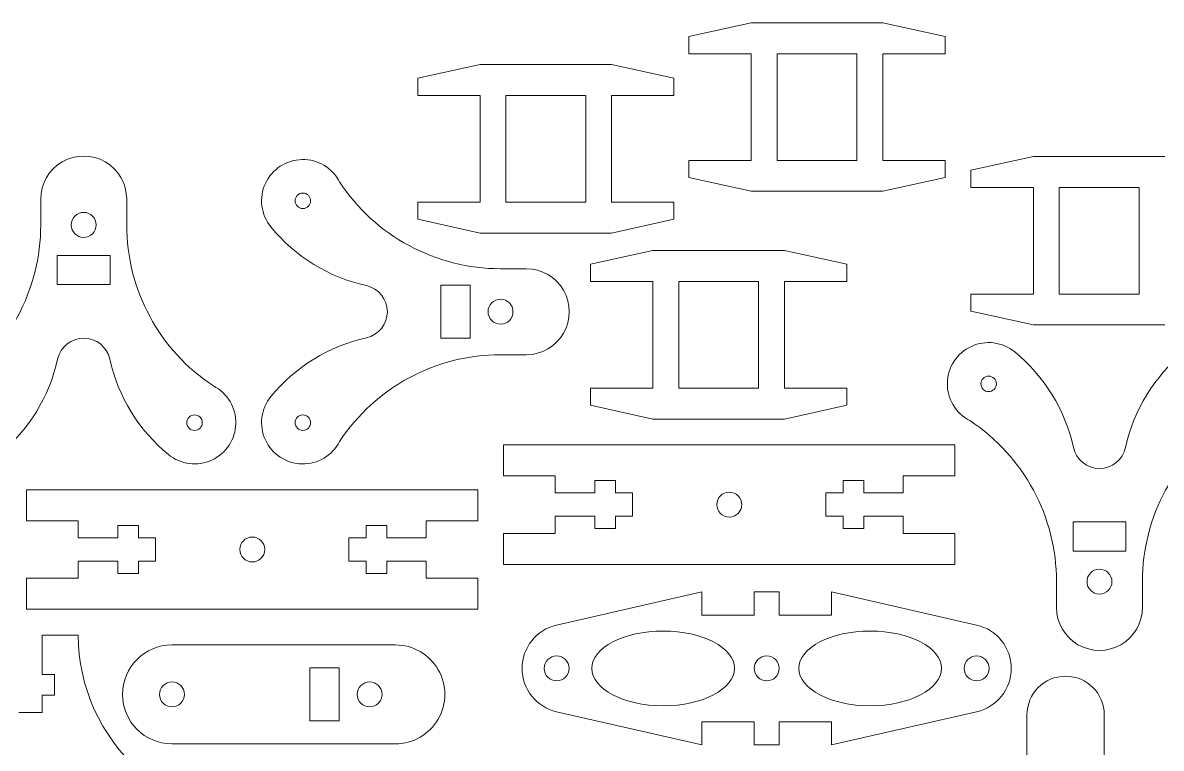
# Model space of a CAD drawing. Header units: millimetres. Extents: x 15 to 485, y 15 to 380.
# Drawn here: x 166 to 298.5, y 295.5 to 379.9 of the extents above; entities that cross this region are included whole.
import ezdxf

# ---------------------------------------------------------------- set-up
doc = ezdxf.new("R2010")
doc.units = ezdxf.units.MM
doc.header["$MEASUREMENT"] = 0
doc.layers.add('Sheet 1-1-1706191711-01', color=6, linetype='Continuous', true_color=0xff00ff)

msp = doc.modelspace()

# ---------------------------------------------------------------- linework, layer by layer
at = {"layer": 'Sheet 1-1-1706191711-01', "color": 18, "lineweight": 15, "true_color": 0x000000}
for points in [[(250.76, 379.85), (250.76, 379.85), (243.5, 378.25), (243.5, 378.25)], [(266.06, 379.85), (266.06, 379.85), (250.76, 379.85), (250.76, 379.85)], [(273.32, 378.25), (273.32, 378.25), (266.06, 379.85), (266.06, 379.85)], [(243.5, 378.25), (243.5, 378.25), (243.5, 376.25), (243.5, 376.25)], [(273.32, 376.25), (273.32, 376.25), (273.32, 378.25), (273.32, 378.25)], [(243.5, 376.25), (243.5, 376.25), (250.76, 376.25), (250.76, 376.25)], [(250.76, 376.25), (250.76, 376.25), (250.76, 363.85), (250.76, 363.85)], [(263.06, 376.25), (263.06, 376.25), (253.76, 376.25), (253.76, 376.25)], [(253.76, 376.25), (253.76, 376.25), (253.76, 363.85), (253.76, 363.85)], [(263.06, 363.85), (263.06, 363.85), (263.06, 376.25), (263.06, 376.25)], [(266.06, 363.85), (266.06, 363.85), (266.06, 376.25), (266.06, 376.25)], [(266.06, 376.25), (266.06, 376.25), (273.32, 376.25), (273.32, 376.25)], [(219.21, 375), (219.21, 375), (211.95, 373.4), (211.95, 373.4)], [(234.51, 375), (234.51, 375), (219.21, 375), (219.21, 375)], [(241.77, 373.4), (241.77, 373.4), (234.51, 375), (234.51, 375)], [(211.95, 373.4), (211.95, 373.4), (211.95, 371.4), (211.95, 371.4)], [(241.77, 371.4), (241.77, 371.4), (241.77, 373.4), (241.77, 373.4)], [(211.95, 371.4), (211.95, 371.4), (219.21, 371.4), (219.21, 371.4)], [(219.21, 371.4), (219.21, 371.4), (219.21, 359), (219.21, 359)], [(231.51, 371.4), (231.51, 371.4), (222.21, 371.4), (222.21, 371.4)], [(222.21, 371.4), (222.21, 371.4), (222.21, 359), (222.21, 359)], [(231.51, 359), (231.51, 359), (231.51, 371.4), (231.51, 371.4)], [(234.51, 359), (234.51, 359), (234.51, 371.4), (234.51, 371.4)], [(234.51, 371.4), (234.51, 371.4), (241.77, 371.4), (241.77, 371.4)], [(283.59, 364.31), (283.59, 364.31), (276.33, 362.71), (276.33, 362.71)], [(298.89, 364.31), (298.89, 364.31), (283.59, 364.31), (283.59, 364.31)], [(250.76, 363.85), (250.76, 363.85), (243.5, 363.85), (243.5, 363.85)], [(243.5, 363.85), (243.5, 363.85), (243.5, 361.85), (243.5, 361.85)], [(253.76, 363.85), (253.76, 363.85), (263.06, 363.85), (263.06, 363.85)], [(273.32, 363.85), (273.32, 363.85), (266.06, 363.85), (266.06, 363.85)], [(273.32, 361.85), (273.32, 361.85), (273.32, 363.85), (273.32, 363.85)], [(243.5, 361.85), (243.5, 361.85), (250.76, 360.25), (250.76, 360.25)], [(266.06, 360.25), (266.06, 360.25), (273.32, 361.85), (273.32, 361.85)], [(276.33, 362.71), (276.33, 362.71), (276.33, 360.71), (276.33, 360.71)], [(221.59, 351.25), (214.05, 351.25), (207.01, 355.04), (202.86, 361.34)], [(276.33, 360.71), (276.33, 360.71), (283.59, 360.71), (283.59, 360.71)], [(283.59, 360.71), (283.59, 360.71), (283.59, 348.31), (283.59, 348.31)], [(295.89, 360.71), (295.89, 360.71), (286.59, 360.71), (286.59, 360.71)], [(286.59, 360.71), (286.59, 360.71), (286.59, 348.31), (286.59, 348.31)], [(295.89, 348.31), (295.89, 348.31), (295.89, 360.71), (295.89, 360.71)], [(168.09, 359.35), (168.09, 359.35), (168.09, 356.35), (168.09, 356.35)], [(178.09, 356.35), (178.09, 356.35), (178.09, 359.35), (178.09, 359.35)], [(219.21, 359), (219.21, 359), (211.95, 359), (211.95, 359)], [(211.95, 359), (211.95, 359), (211.95, 357), (211.95, 357)], [(222.21, 359), (222.21, 359), (231.51, 359), (231.51, 359)], [(241.77, 359), (241.77, 359), (234.51, 359), (234.51, 359)], [(241.77, 357), (241.77, 357), (241.77, 359), (241.77, 359)], [(250.76, 360.25), (250.76, 360.25), (266.06, 360.25), (266.06, 360.25)], [(168.09, 356.35), (168.09, 348.81), (164.3, 341.77), (158, 337.62)], [(188.18, 337.62), (181.88, 341.77), (178.09, 348.81), (178.09, 356.35)], [(211.95, 357), (211.95, 357), (219.21, 355.4), (219.21, 355.4)], [(234.51, 355.4), (234.51, 355.4), (241.77, 357), (241.77, 357)], [(194.88, 356.11), (197.71, 352.65), (201.62, 350.24), (205.99, 349.28)], [(219.21, 355.4), (219.21, 355.4), (234.51, 355.4), (234.51, 355.4)], [(170.01, 352.8), (170.01, 352.8), (170.01, 349.4), (170.01, 349.4)], [(176.17, 352.8), (176.17, 352.8), (170.01, 352.8), (170.01, 352.8)], [(176.17, 349.4), (176.17, 349.4), (176.17, 352.8), (176.17, 352.8)], [(239.32, 353.37), (239.32, 353.37), (232.06, 351.77), (232.06, 351.77)], [(254.62, 353.37), (254.62, 353.37), (239.32, 353.37), (239.32, 353.37)], [(261.88, 351.77), (261.88, 351.77), (254.62, 353.37), (254.62, 353.37)], [(224.59, 351.25), (224.59, 351.25), (221.59, 351.25), (221.59, 351.25)], [(232.06, 351.77), (232.06, 351.77), (232.06, 349.77), (232.06, 349.77)], [(261.88, 349.77), (261.88, 349.77), (261.88, 351.77), (261.88, 351.77)], [(232.06, 349.77), (232.06, 349.77), (239.32, 349.77), (239.32, 349.77)], [(239.32, 349.77), (239.32, 349.77), (239.32, 337.37), (239.32, 337.37)], [(251.62, 349.77), (251.62, 349.77), (242.32, 349.77), (242.32, 349.77)], [(242.32, 349.77), (242.32, 349.77), (242.32, 337.37), (242.32, 337.37)], [(251.62, 337.37), (251.62, 337.37), (251.62, 349.77), (251.62, 349.77)], [(254.62, 337.37), (254.62, 337.37), (254.62, 349.77), (254.62, 349.77)], [(254.62, 349.77), (254.62, 349.77), (261.88, 349.77), (261.88, 349.77)], [(170.01, 349.4), (170.01, 349.4), (176.17, 349.4), (176.17, 349.4)], [(218.04, 349.33), (218.04, 349.33), (214.64, 349.33), (214.64, 349.33)], [(214.64, 349.33), (214.64, 349.33), (214.64, 343.17), (214.64, 343.17)], [(218.04, 343.17), (218.04, 343.17), (218.04, 349.33), (218.04, 349.33)], [(283.59, 348.31), (283.59, 348.31), (276.33, 348.31), (276.33, 348.31)], [(276.33, 348.31), (276.33, 348.31), (276.33, 346.31), (276.33, 346.31)], [(286.59, 348.31), (286.59, 348.31), (295.89, 348.31), (295.89, 348.31)], [(276.33, 346.31), (276.33, 346.31), (283.59, 344.71), (283.59, 344.71)], [(283.59, 344.71), (283.59, 344.71), (298.89, 344.71), (298.89, 344.71)], [(205.99, 343.22), (201.62, 342.26), (197.71, 339.85), (194.88, 336.39)], [(214.64, 343.17), (214.64, 343.17), (218.04, 343.17), (218.04, 343.17)], [(163.23, 329.64), (166.69, 332.47), (169.1, 336.38), (170.06, 340.75)], [(176.12, 340.75), (177.08, 336.38), (179.49, 332.47), (182.95, 329.64)], [(202.86, 331.16), (207.01, 337.46), (214.05, 341.25), (221.59, 341.25)], [(221.59, 341.25), (221.59, 341.25), (224.59, 341.25), (224.59, 341.25)], [(288.25, 330.46), (287.29, 334.83), (284.88, 338.74), (281.42, 341.57)], [(301.14, 341.57), (297.68, 338.74), (295.27, 334.83), (294.31, 330.46)], [(239.32, 337.37), (239.32, 337.37), (232.06, 337.37), (232.06, 337.37)], [(232.06, 337.37), (232.06, 337.37), (232.06, 335.37), (232.06, 335.37)], [(242.32, 337.37), (242.32, 337.37), (251.62, 337.37), (251.62, 337.37)], [(261.88, 337.37), (261.88, 337.37), (254.62, 337.37), (254.62, 337.37)], [(261.88, 335.37), (261.88, 335.37), (261.88, 337.37), (261.88, 337.37)], [(232.06, 335.37), (232.06, 335.37), (239.32, 333.77), (239.32, 333.77)], [(254.62, 333.77), (254.62, 333.77), (261.88, 335.37), (261.88, 335.37)], [(239.32, 333.77), (239.32, 333.77), (254.62, 333.77), (254.62, 333.77)], [(276.19, 333.59), (282.49, 329.44), (286.28, 322.4), (286.28, 314.86)], [(296.28, 314.86), (296.28, 322.4), (300.07, 329.44), (306.37, 333.59)], [(274.45, 330.77), (274.45, 330.77), (221.95, 330.77), (221.95, 330.77)], [(221.95, 330.77), (221.95, 330.77), (221.95, 327.17), (221.95, 327.17)], [(274.45, 327.17), (274.45, 327.17), (274.45, 330.77), (274.45, 330.77)], [(221.95, 327.17), (221.95, 327.17), (227.95, 327.17), (227.95, 327.17)], [(227.95, 327.17), (227.95, 327.17), (227.95, 325.17), (227.95, 325.17)], [(232.55, 325.17), (232.55, 325.17), (232.55, 326.61), (232.55, 326.61)], [(232.55, 326.61), (232.55, 326.61), (234.95, 326.61), (234.95, 326.61)], [(234.95, 326.61), (234.95, 326.61), (234.95, 325.17), (234.95, 325.17)], [(261.45, 325.17), (261.45, 325.17), (261.45, 326.61), (261.45, 326.61)], [(261.45, 326.61), (261.45, 326.61), (263.85, 326.61), (263.85, 326.61)], [(263.85, 326.61), (263.85, 326.61), (263.85, 325.17), (263.85, 325.17)], [(268.45, 325.17), (268.45, 325.17), (268.45, 327.17), (268.45, 327.17)], [(268.45, 327.17), (268.45, 327.17), (274.45, 327.17), (274.45, 327.17)], [(218.95, 325.55), (218.95, 325.55), (166.45, 325.55), (166.45, 325.55)], [(166.45, 325.55), (166.45, 325.55), (166.45, 321.95), (166.45, 321.95)], [(218.95, 321.95), (218.95, 321.95), (218.95, 325.55), (218.95, 325.55)], [(227.95, 325.17), (227.95, 325.17), (232.55, 325.17), (232.55, 325.17)], [(234.95, 325.17), (234.95, 325.17), (236.95, 325.17), (236.95, 325.17)], [(236.95, 325.17), (236.95, 325.17), (236.95, 322.47), (236.95, 322.47)], [(259.45, 322.47), (259.45, 322.47), (259.45, 325.17), (259.45, 325.17)], [(259.45, 325.17), (259.45, 325.17), (261.45, 325.17), (261.45, 325.17)], [(263.85, 325.17), (263.85, 325.17), (268.45, 325.17), (268.45, 325.17)], [(166.45, 321.95), (166.45, 321.95), (172.45, 321.95), (172.45, 321.95)], [(172.45, 321.95), (172.45, 321.95), (172.45, 319.95), (172.45, 319.95)], [(212.95, 319.95), (212.95, 319.95), (212.95, 321.95), (212.95, 321.95)], [(212.95, 321.95), (212.95, 321.95), (218.95, 321.95), (218.95, 321.95)], [(232.55, 322.47), (232.55, 322.47), (227.95, 322.47), (227.95, 322.47)], [(227.95, 322.47), (227.95, 322.47), (227.95, 320.47), (227.95, 320.47)], [(232.55, 321.03), (232.55, 321.03), (232.55, 322.47), (232.55, 322.47)], [(236.95, 322.47), (236.95, 322.47), (234.95, 322.47), (234.95, 322.47)], [(234.95, 322.47), (234.95, 322.47), (234.95, 321.03), (234.95, 321.03)], [(261.45, 322.47), (261.45, 322.47), (259.45, 322.47), (259.45, 322.47)], [(261.45, 321.03), (261.45, 321.03), (261.45, 322.47), (261.45, 322.47)], [(268.45, 322.47), (268.45, 322.47), (263.85, 322.47), (263.85, 322.47)], [(263.85, 322.47), (263.85, 322.47), (263.85, 321.03), (263.85, 321.03)], [(268.45, 320.47), (268.45, 320.47), (268.45, 322.47), (268.45, 322.47)], [(177.05, 319.95), (177.05, 319.95), (177.05, 321.39), (177.05, 321.39)], [(177.05, 321.39), (177.05, 321.39), (179.45, 321.39), (179.45, 321.39)], [(179.45, 321.39), (179.45, 321.39), (179.45, 319.95), (179.45, 319.95)], [(205.95, 319.95), (205.95, 319.95), (205.95, 321.39), (205.95, 321.39)], [(205.95, 321.39), (205.95, 321.39), (208.35, 321.39), (208.35, 321.39)], [(208.35, 321.39), (208.35, 321.39), (208.35, 319.95), (208.35, 319.95)], [(234.95, 321.03), (234.95, 321.03), (232.55, 321.03), (232.55, 321.03)], [(263.85, 321.03), (263.85, 321.03), (261.45, 321.03), (261.45, 321.03)], [(294.36, 321.81), (294.36, 321.81), (288.2, 321.81), (288.2, 321.81)], [(288.2, 321.81), (288.2, 321.81), (288.2, 318.41), (288.2, 318.41)], [(294.36, 318.41), (294.36, 318.41), (294.36, 321.81), (294.36, 321.81)], [(172.45, 319.95), (172.45, 319.95), (177.05, 319.95), (177.05, 319.95)], [(179.45, 319.95), (179.45, 319.95), (181.45, 319.95), (181.45, 319.95)], [(181.45, 319.95), (181.45, 319.95), (181.45, 317.25), (181.45, 317.25)], [(203.95, 317.25), (203.95, 317.25), (203.95, 319.95), (203.95, 319.95)], [(203.95, 319.95), (203.95, 319.95), (205.95, 319.95), (205.95, 319.95)], [(208.35, 319.95), (208.35, 319.95), (212.95, 319.95), (212.95, 319.95)], [(227.95, 320.47), (227.95, 320.47), (221.95, 320.47), (221.95, 320.47)], [(221.95, 320.47), (221.95, 320.47), (221.95, 316.87), (221.95, 316.87)], [(274.45, 320.47), (274.45, 320.47), (268.45, 320.47), (268.45, 320.47)], [(274.45, 316.87), (274.45, 316.87), (274.45, 320.47), (274.45, 320.47)], [(288.2, 318.41), (288.2, 318.41), (294.36, 318.41), (294.36, 318.41)], [(177.05, 317.25), (177.05, 317.25), (172.45, 317.25), (172.45, 317.25)], [(172.45, 317.25), (172.45, 317.25), (172.45, 315.25), (172.45, 315.25)], [(177.05, 315.81), (177.05, 315.81), (177.05, 317.25), (177.05, 317.25)], [(181.45, 317.25), (181.45, 317.25), (179.45, 317.25), (179.45, 317.25)], [(179.45, 317.25), (179.45, 317.25), (179.45, 315.81), (179.45, 315.81)], [(205.95, 317.25), (205.95, 317.25), (203.95, 317.25), (203.95, 317.25)], [(205.95, 315.81), (205.95, 315.81), (205.95, 317.25), (205.95, 317.25)], [(212.95, 317.25), (212.95, 317.25), (208.35, 317.25), (208.35, 317.25)], [(208.35, 317.25), (208.35, 317.25), (208.35, 315.81), (208.35, 315.81)], [(212.95, 315.25), (212.95, 315.25), (212.95, 317.25), (212.95, 317.25)], [(221.95, 316.87), (221.95, 316.87), (274.45, 316.87), (274.45, 316.87)], [(179.45, 315.81), (179.45, 315.81), (177.05, 315.81), (177.05, 315.81)], [(208.35, 315.81), (208.35, 315.81), (205.95, 315.81), (205.95, 315.81)], [(172.45, 315.25), (172.45, 315.25), (166.45, 315.25), (166.45, 315.25)], [(166.45, 315.25), (166.45, 315.25), (166.45, 311.65), (166.45, 311.65)], [(218.95, 315.25), (218.95, 315.25), (212.95, 315.25), (212.95, 315.25)], [(218.95, 311.65), (218.95, 311.65), (218.95, 315.25), (218.95, 315.25)], [(286.28, 314.86), (286.28, 314.86), (286.28, 311.86), (286.28, 311.86)], [(296.28, 311.86), (296.28, 311.86), (296.28, 314.86), (296.28, 314.86)], [(245.01, 313.67), (245.01, 313.67), (228.12, 309.81), (228.12, 309.81)], [(245.01, 310.97), (245.01, 310.97), (245.01, 313.67), (245.01, 313.67)], [(254.01, 313.67), (254.01, 313.67), (251.11, 313.67), (251.11, 313.67)], [(251.11, 313.67), (251.11, 313.67), (251.11, 310.97), (251.11, 310.97)], [(254.01, 310.97), (254.01, 310.97), (254.01, 313.67), (254.01, 313.67)], [(276.99, 309.81), (276.99, 309.81), (260.11, 313.67), (260.11, 313.67)], [(260.11, 313.67), (260.11, 313.67), (260.11, 310.97), (260.11, 310.97)], [(166.45, 311.65), (166.45, 311.65), (218.95, 311.65), (218.95, 311.65)], [(251.11, 310.97), (251.11, 310.97), (245.01, 310.97), (245.01, 310.97)], [(260.11, 310.97), (260.11, 310.97), (254.01, 310.97), (254.01, 310.97)], [(172.46, 308.65), (172.46, 308.65), (168.25, 308.65), (168.25, 308.65)], [(168.25, 308.65), (168.25, 308.65), (168.25, 304.05), (168.25, 304.05)], [(179.57, 292.9), (175.05, 296.89), (172.46, 302.62), (172.46, 308.65)], [(209.36, 307.5), (209.36, 307.5), (183.36, 307.5), (183.36, 307.5)], [(202.81, 304.83), (202.81, 304.83), (199.41, 304.83), (199.41, 304.83)], [(199.41, 304.83), (199.41, 304.83), (199.41, 298.67), (199.41, 298.67)], [(202.81, 298.67), (202.81, 298.67), (202.81, 304.83), (202.81, 304.83)], [(168.25, 304.05), (168.25, 304.05), (169.69, 304.05), (169.69, 304.05)], [(169.69, 304.05), (169.69, 304.05), (169.69, 301.65), (169.69, 301.65)], [(169.69, 301.65), (169.69, 301.65), (168.25, 301.65), (168.25, 301.65)], [(168.25, 301.65), (168.25, 301.65), (168.25, 299.65), (168.25, 299.65)], [(168.25, 299.65), (168.25, 299.65), (165.55, 299.65), (165.55, 299.65)], [(228.12, 299.73), (228.12, 299.73), (245.01, 295.87), (245.01, 295.87)], [(260.11, 295.87), (260.11, 295.87), (276.99, 299.73), (276.99, 299.73)], [(199.41, 298.67), (199.41, 298.67), (202.81, 298.67), (202.81, 298.67)], [(245.01, 295.87), (245.01, 295.87), (245.01, 298.57), (245.01, 298.57)], [(245.01, 298.57), (245.01, 298.57), (251.11, 298.57), (251.11, 298.57)], [(251.11, 298.57), (251.11, 298.57), (251.11, 295.87), (251.11, 295.87)], [(254.01, 295.87), (254.01, 295.87), (254.01, 298.57), (254.01, 298.57)], [(254.01, 298.57), (254.01, 298.57), (260.11, 298.57), (260.11, 298.57)], [(260.11, 298.57), (260.11, 298.57), (260.11, 295.87), (260.11, 295.87)], [(282.84, 299.36), (282.84, 299.36), (282.84, 287.47), (282.84, 287.47)], [(291.84, 287.47), (291.84, 287.47), (291.84, 299.36), (291.84, 299.36)], [(183.36, 296), (183.36, 296), (209.36, 296), (209.36, 296)], [(251.11, 295.87), (251.11, 295.87), (254.01, 295.87), (254.01, 295.87)]]:
    msp.add_open_spline(points, degree=3, dxfattribs=at)
for points, knots in [([(178.09, 359.35), (178.09, 361.14), (177.14, 362.79), (175.59, 363.68), (174.04, 364.57), (172.14, 364.57), (170.59, 363.68), (169.04, 362.79), (168.09, 361.14), (168.09, 359.35)], [17, 17, 17, 17, 17.25, 17.25, 17.25, 17.5, 17.5, 17.5, 18, 18, 18, 18]), ([(202.86, 361.34), (202.02, 362.98), (200.32, 363.99), (198.49, 363.95), (196.65, 363.91), (195, 362.83), (194.23, 361.16), (193.46, 359.49), (193.71, 357.53), (194.88, 356.11)], [10, 10, 10, 10, 10.25, 10.25, 10.25, 10.5, 10.5, 10.5, 11, 11, 11, 11]), ([(197.69, 359.15), (197.69, 358.65), (198.09, 358.25), (198.59, 358.25), (199.09, 358.25), (199.49, 358.65), (199.49, 359.15), (199.49, 359.65), (199.09, 360.05), (198.59, 360.05), (198.09, 360.05), (197.69, 359.65), (197.69, 359.15)], [0, 0, 0, 0, 0.2, 0.2, 0.2, 0.4, 0.4, 0.4, 0.6, 0.6, 0.6, 1, 1, 1, 1]), ([(173.09, 354.9), (173.89, 354.9), (174.54, 355.55), (174.54, 356.35), (174.54, 357.15), (173.89, 357.8), (173.09, 357.8), (172.29, 357.8), (171.64, 357.15), (171.64, 356.35), (171.64, 355.55), (172.29, 354.9), (173.09, 354.9)], [0, 0, 0, 0, 0.2, 0.2, 0.2, 0.4, 0.4, 0.4, 0.6, 0.6, 0.6, 1, 1, 1, 1]), ([(224.59, 341.25), (226.38, 341.25), (228.03, 342.2), (228.92, 343.75), (229.81, 345.3), (229.81, 347.2), (228.92, 348.75), (228.03, 350.3), (226.38, 351.25), (224.59, 351.25)], [17, 17, 17, 17, 17.25, 17.25, 17.25, 17.5, 17.5, 17.5, 18, 18, 18, 18]), ([(205.99, 349.28), (207.41, 348.96), (208.42, 347.7), (208.42, 346.25), (208.42, 344.8), (207.41, 343.54), (205.99, 343.22)], [12, 12, 12, 12, 12.666667, 12.666667, 12.666667, 13, 13, 13, 13]), ([(220.14, 346.25), (220.14, 345.45), (220.79, 344.8), (221.59, 344.8), (222.39, 344.8), (223.04, 345.45), (223.04, 346.25), (223.04, 347.05), (222.39, 347.7), (221.59, 347.7), (220.79, 347.7), (220.14, 347.05), (220.14, 346.25)], [0, 0, 0, 0, 0.2, 0.2, 0.2, 0.4, 0.4, 0.4, 0.6, 0.6, 0.6, 1, 1, 1, 1]), ([(170.06, 340.75), (170.38, 342.17), (171.64, 343.18), (173.09, 343.18), (174.54, 343.18), (175.8, 342.17), (176.12, 340.75)], [12, 12, 12, 12, 12.666667, 12.666667, 12.666667, 13, 13, 13, 13]), ([(281.42, 341.57), (280, 342.74), (278.04, 342.99), (276.37, 342.22), (274.7, 341.45), (273.62, 339.8), (273.58, 337.96), (273.54, 336.13), (274.55, 334.43), (276.19, 333.59)], [14, 14, 14, 14, 14.25, 14.25, 14.25, 14.5, 14.5, 14.5, 15, 15, 15, 15]), ([(278.38, 338.76), (277.88, 338.76), (277.48, 338.36), (277.48, 337.86), (277.48, 337.36), (277.88, 336.96), (278.38, 336.96), (278.88, 336.96), (279.28, 337.36), (279.28, 337.86), (279.28, 338.36), (278.88, 338.76), (278.38, 338.76)], [0, 0, 0, 0, 0.2, 0.2, 0.2, 0.4, 0.4, 0.4, 0.6, 0.6, 0.6, 1, 1, 1, 1]), ([(182.95, 329.64), (184.37, 328.47), (186.33, 328.22), (188, 328.99), (189.67, 329.76), (190.75, 331.41), (190.79, 333.25), (190.83, 335.08), (189.82, 336.78), (188.18, 337.62)], [14, 14, 14, 14, 14.25, 14.25, 14.25, 14.5, 14.5, 14.5, 15, 15, 15, 15]), ([(194.88, 336.39), (193.71, 334.97), (193.46, 333.01), (194.23, 331.34), (195, 329.67), (196.65, 328.59), (198.49, 328.55), (200.32, 328.51), (202.02, 329.52), (202.86, 331.16)], [14, 14, 14, 14, 14.25, 14.25, 14.25, 14.5, 14.5, 14.5, 15, 15, 15, 15]), ([(185.99, 332.45), (186.49, 332.45), (186.89, 332.85), (186.89, 333.35), (186.89, 333.85), (186.49, 334.25), (185.99, 334.25), (185.49, 334.25), (185.09, 333.85), (185.09, 333.35), (185.09, 332.85), (185.49, 332.45), (185.99, 332.45)], [0, 0, 0, 0, 0.2, 0.2, 0.2, 0.4, 0.4, 0.4, 0.6, 0.6, 0.6, 1, 1, 1, 1]), ([(197.69, 333.35), (197.69, 332.85), (198.09, 332.45), (198.59, 332.45), (199.09, 332.45), (199.49, 332.85), (199.49, 333.35), (199.49, 333.85), (199.09, 334.25), (198.59, 334.25), (198.09, 334.25), (197.69, 333.85), (197.69, 333.35)], [0, 0, 0, 0, 0.2, 0.2, 0.2, 0.4, 0.4, 0.4, 0.6, 0.6, 0.6, 1, 1, 1, 1]), ([(294.31, 330.46), (293.99, 329.04), (292.73, 328.03), (291.28, 328.03), (289.83, 328.03), (288.57, 329.04), (288.25, 330.46)], [12, 12, 12, 12, 12.666667, 12.666667, 12.666667, 13, 13, 13, 13]), ([(246.75, 323.82), (246.75, 323.02), (247.4, 322.37), (248.2, 322.37), (249, 322.37), (249.65, 323.02), (249.65, 323.82), (249.65, 324.62), (249, 325.27), (248.2, 325.27), (247.4, 325.27), (246.75, 324.62), (246.75, 323.82)], [0, 0, 0, 0, 0.2, 0.2, 0.2, 0.4, 0.4, 0.4, 0.6, 0.6, 0.6, 1, 1, 1, 1]), ([(191.25, 318.6), (191.25, 317.8), (191.9, 317.15), (192.7, 317.15), (193.5, 317.15), (194.15, 317.8), (194.15, 318.6), (194.15, 319.4), (193.5, 320.05), (192.7, 320.05), (191.9, 320.05), (191.25, 319.4), (191.25, 318.6)], [0, 0, 0, 0, 0.2, 0.2, 0.2, 0.4, 0.4, 0.4, 0.6, 0.6, 0.6, 1, 1, 1, 1]), ([(291.28, 316.31), (290.48, 316.31), (289.83, 315.66), (289.83, 314.86), (289.83, 314.06), (290.48, 313.41), (291.28, 313.41), (292.08, 313.41), (292.73, 314.06), (292.73, 314.86), (292.73, 315.66), (292.08, 316.31), (291.28, 316.31)], [0, 0, 0, 0, 0.2, 0.2, 0.2, 0.4, 0.4, 0.4, 0.6, 0.6, 0.6, 1, 1, 1, 1]), ([(286.28, 311.86), (286.28, 310.07), (287.23, 308.42), (288.78, 307.53), (290.33, 306.64), (292.23, 306.64), (293.78, 307.53), (295.33, 308.42), (296.28, 310.07), (296.28, 311.86)], [17, 17, 17, 17, 17.25, 17.25, 17.25, 17.5, 17.5, 17.5, 18, 18, 18, 18]), ([(228.12, 309.81), (225.77, 309.28), (224.1, 307.18), (224.1, 304.77), (224.1, 302.36), (225.77, 300.26), (228.12, 299.73)], [27, 27, 27, 27, 27.333333, 27.333333, 27.333333, 28, 28, 28, 28]), ([(232.21, 304.77), (232.21, 302.37), (235.93, 300.42), (240.51, 300.42), (245.1, 300.42), (248.81, 302.37), (248.81, 304.77), (248.81, 307.17), (245.1, 309.12), (240.51, 309.12), (235.93, 309.12), (232.21, 307.17), (232.21, 304.77)], [0, 0, 0, 0, 0.2, 0.2, 0.2, 0.4, 0.4, 0.4, 0.6, 0.6, 0.6, 1, 1, 1, 1]), ([(272.9, 304.77), (272.9, 307.17), (269.19, 309.12), (264.6, 309.12), (260.02, 309.12), (256.3, 307.17), (256.3, 304.77), (256.3, 302.37), (260.02, 300.42), (264.6, 300.42), (269.19, 300.42), (272.9, 302.37), (272.9, 304.77)], [0, 0, 0, 0, 0.2, 0.2, 0.2, 0.4, 0.4, 0.4, 0.6, 0.6, 0.6, 1, 1, 1, 1]), ([(276.99, 299.73), (279.35, 300.26), (281.01, 302.36), (281.01, 304.77), (281.01, 307.18), (279.35, 309.28), (276.99, 309.81)], [17, 17, 17, 17, 17.333333, 17.333333, 17.333333, 18, 18, 18, 18]), ([(183.36, 307.5), (180.18, 307.5), (177.61, 304.93), (177.61, 301.75), (177.61, 298.57), (180.18, 296), (183.36, 296)], [4, 4, 4, 4, 4.333333, 4.333333, 4.333333, 5, 5, 5, 5]), ([(209.36, 296), (211.41, 296), (213.31, 297.1), (214.34, 298.88), (215.37, 300.65), (215.37, 302.85), (214.34, 304.62), (213.31, 306.4), (211.41, 307.5), (209.36, 307.5)], [2, 2, 2, 2, 2.25, 2.25, 2.25, 2.5, 2.5, 2.5, 3, 3, 3, 3]), ([(228.12, 306.22), (227.32, 306.22), (226.67, 305.57), (226.67, 304.77), (226.67, 303.97), (227.32, 303.32), (228.12, 303.32), (228.92, 303.32), (229.57, 303.97), (229.57, 304.77), (229.57, 305.57), (228.92, 306.22), (228.12, 306.22)], [0, 0, 0, 0, 0.2, 0.2, 0.2, 0.4, 0.4, 0.4, 0.6, 0.6, 0.6, 1, 1, 1, 1]), ([(252.56, 306.22), (251.76, 306.22), (251.11, 305.57), (251.11, 304.77), (251.11, 303.97), (251.76, 303.32), (252.56, 303.32), (253.36, 303.32), (254.01, 303.97), (254.01, 304.77), (254.01, 305.57), (253.36, 306.22), (252.56, 306.22)], [0, 0, 0, 0, 0.2, 0.2, 0.2, 0.4, 0.4, 0.4, 0.6, 0.6, 0.6, 1, 1, 1, 1]), ([(276.99, 306.22), (276.19, 306.22), (275.54, 305.57), (275.54, 304.77), (275.54, 303.97), (276.19, 303.32), (276.99, 303.32), (277.79, 303.32), (278.44, 303.97), (278.44, 304.77), (278.44, 305.57), (277.79, 306.22), (276.99, 306.22)], [0, 0, 0, 0, 0.2, 0.2, 0.2, 0.4, 0.4, 0.4, 0.6, 0.6, 0.6, 1, 1, 1, 1]), ([(291.84, 299.36), (291.84, 301.85), (289.83, 303.86), (287.34, 303.86), (284.85, 303.86), (282.84, 301.85), (282.84, 299.36)], [49, 49, 49, 49, 49.333333, 49.333333, 49.333333, 50, 50, 50, 50]), ([(181.91, 301.75), (181.91, 300.95), (182.56, 300.3), (183.36, 300.3), (184.16, 300.3), (184.81, 300.95), (184.81, 301.75), (184.81, 302.55), (184.16, 303.2), (183.36, 303.2), (182.56, 303.2), (181.91, 302.55), (181.91, 301.75)], [0, 0, 0, 0, 0.2, 0.2, 0.2, 0.4, 0.4, 0.4, 0.6, 0.6, 0.6, 1, 1, 1, 1]), ([(204.91, 301.75), (204.91, 300.95), (205.56, 300.3), (206.36, 300.3), (207.16, 300.3), (207.81, 300.95), (207.81, 301.75), (207.81, 302.55), (207.16, 303.2), (206.36, 303.2), (205.56, 303.2), (204.91, 302.55), (204.91, 301.75)], [0, 0, 0, 0, 0.2, 0.2, 0.2, 0.4, 0.4, 0.4, 0.6, 0.6, 0.6, 1, 1, 1, 1])]:
    msp.add_open_spline(points, degree=3, knots=knots, dxfattribs=at)

doc.saveas('drawing.dxf')
